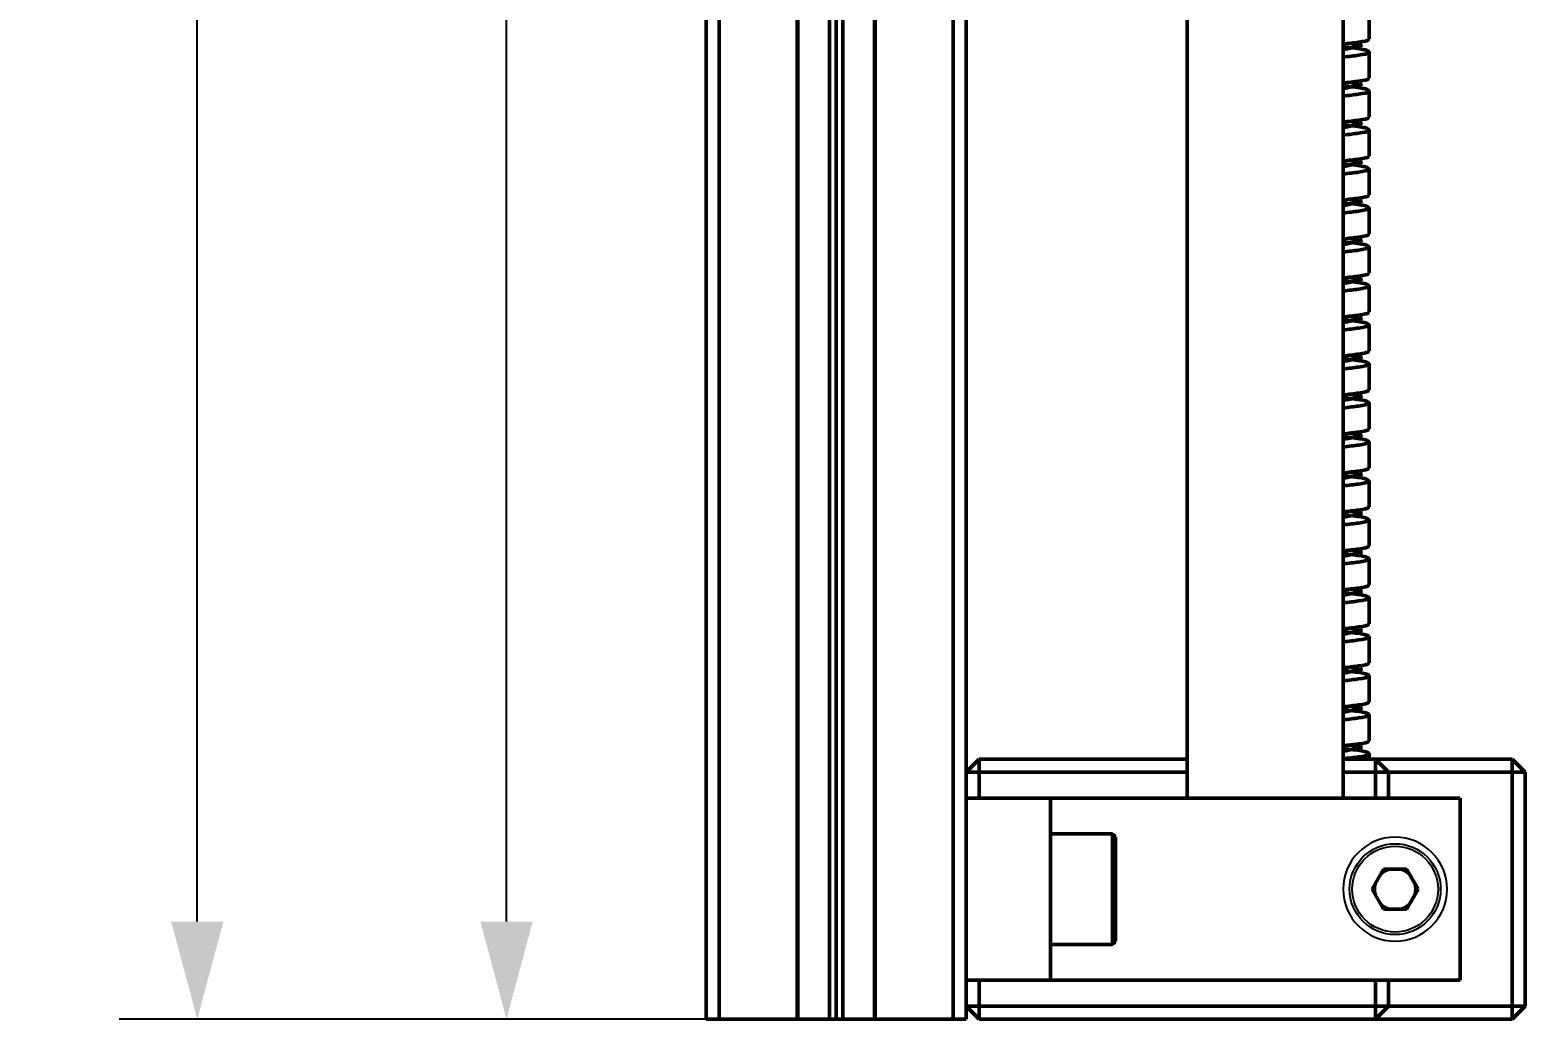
# Model space of a CAD drawing. Header units: millimetres. Extents: x 55 to 11032, y -227 to 3957.
# Drawn here: x 999.6 to 1114.6, y 1942 to 2018.2 of the extents above; entities that cross this region are included whole.
import ezdxf

# ---------------------------------------------------------------- set-up
doc = ezdxf.new("R2010")
doc.units = ezdxf.units.MM
doc.header["$LTSCALE"] = 0.7
doc.header["$PDMODE"] = 35
doc.header["$PDSIZE"] = -4
doc.layers.get('0').update_dxf_attribs({"color": 255})
doc.layers.add('CON', color=7, linetype='Continuous', lineweight=50)
doc.layers.add('DIM', color=94, linetype='Continuous', lineweight=25)
doc.styles.add('TCVN-7284', font='tcvn+7284-2003r.ttf')
doc.dimstyles.new('TCVN_ISO-25_RadiusDia', dxfattribs={"dimtxt": 2.5, "dimasz": 2.5, "dimexe": 2, "dimexo": 0, "dimgap": 1, "dimtad": 1, "dimtoh": 1, "dimtxsty": 'TCVN-7284', "dimblk": 'Arrow', "dimcen": 0, "dimclrd": 256, "dimclre": 256, "dimclrt": 256, "dimadec": 0, "dimazin": 0, "dimtfac": 1, "dimtofl": 0, "dimtmove": 1, "dimatfit": 0, "dimldrblk": 'Arrow', "dimfxl": 1, "dimlwd": -1, "dimlwe": -1, "dimarcsym": 0})

# ---------------------------------------------------------------- blocks, each defined once
blk = doc.blocks.new('Arrow')
at = {"layer": 'DIM'}
blk.add_solid([(-1, 0.268), (-1, -0.268), (0, 0)], dxfattribs=at)
blk = doc.blocks.new('*D711')
at = {"layer": 'Defpoints', "color": 0, "ltscale": 0.2, "transparency": 16777216}
for p in [(1036.27, 2342.03), (1051.63, 2342.03), (1051.63, 1942.03)]:
    blk.add_point(p, dxfattribs=at)
at = {"layer": 'DIM', "linetype": 'ByBlock', "ltscale": 0.2, "transparency": 16777216}
for p, q in [((1051.63, 2342.03), (1030.27, 2342.03)), ((1036.27, 1949.53), (1036.27, 2334.53)), ((1051.63, 1942.03), (1030.27, 1942.03))]:
    blk.add_line(p, q, dxfattribs=at)
at = {"layer": 'DIM', "ltscale": 0.2, "transparency": 16777216, "xscale": 7.500000000000133, "yscale": 7.500000000000133, "zscale": 7.500000000000133}
for p, rotation in [((1036.27, 2342.03), 90), ((1036.27, 1942.03), 270)]:
    blk.add_blockref('Arrow', p, dxfattribs=dict(at, rotation=rotation))
at = {"layer": 'DIM', "ltscale": 0.2, "transparency": 16777216, "insert": (1029.52, 2142.03), "char_height": 7.5, "attachment_point": 5, "rotation": 90, "style": 'TCVN-7284', "bg_fill": 3, "box_fill_scale": 1.1, "bg_fill_color": 256, "bg_fill_true_color": 13158600, "bg_fill_transparency": 0}
blk.add_mtext('400', dxfattribs=at)
blk = doc.blocks.new('*D712')
at = {"layer": 'Defpoints', "color": 0, "ltscale": 0.2, "transparency": 16777216}
for p in [(1012.48, 2342.03), (1051.63, 2342.03), (1051.63, 1942.03)]:
    blk.add_point(p, dxfattribs=at)
at = {"layer": 'DIM', "linetype": 'ByBlock', "ltscale": 0.2, "transparency": 16777216}
for p, q in [((1051.63, 2342.03), (1006.48, 2342.03)), ((1012.48, 1949.53), (1012.48, 2334.53)), ((1051.63, 1942.03), (1006.48, 1942.03))]:
    blk.add_line(p, q, dxfattribs=at)
at = {"layer": 'DIM', "ltscale": 0.2, "transparency": 16777216, "xscale": 7.500000000000133, "yscale": 7.500000000000133, "zscale": 7.500000000000133}
for p, rotation in [((1012.48, 2342.03), 90), ((1012.48, 1942.03), 270)]:
    blk.add_blockref('Arrow', p, dxfattribs=dict(at, rotation=rotation))
at = {"layer": 'DIM', "ltscale": 0.2, "transparency": 16777216, "insert": (1004.98, 2142.03), "char_height": 7.5, "attachment_point": 5, "rotation": 90, "style": 'TCVN-7284', "bg_fill": 3, "box_fill_scale": 1.1, "bg_fill_color": 256, "bg_fill_true_color": 13158600, "bg_fill_transparency": 0}
blk.add_mtext('400±0,5', dxfattribs=at)

msp = doc.modelspace()

# ---------------------------------------------------------------- linework, layer by layer
at = {"color": 7, "linetype": 'Continuous', "lineweight": 25}
for radius in [3.5, 3.3]:
    msp.add_circle((1104.629, 1952.032), radius, dxfattribs=at)
for centre, radius, start, end in [((1082.879, 1956.032), 0.25, 0, 90), ((1104.629, 1952.032), 4, 90, 270), ((1104.629, 1952.032), 4, 270, 90), ((1104.629, 1952.032), 1.535, 90, 150), ((1104.629, 1952.032), 1.535, 30, 90), ((1104.629, 1952.032), 1.535, 150, 210), ((1104.629, 1952.032), 1.535, 330, 30), ((1104.629, 1952.032), 1.536, 210, 270), ((1104.629, 1952.032), 1.536, 270, 330), ((1082.879, 1948.032), 0.25, 270, 0)]:
    msp.add_arc(centre, radius, start, end, dxfattribs=at)
at = {"layer": 'CON', "color": 7, "linetype": 'Continuous'}
for p, q in [((1051.629, 2342.032), (1051.629, 1942.032)), ((1052.629, 2342.032), (1052.629, 1942.032)), ((1058.629, 2342.032), (1058.629, 1942.032)), ((1058.69, 2342.032), (1058.69, 1942.032)), ((1061.109, 2342.032), (1061.109, 1942.032)), ((1061.629, 2342.032), (1061.629, 1942.032)), ((1062.148, 2342.032), (1062.148, 1942.032)), ((1064.568, 2342.032), (1064.568, 1942.032)), ((1064.629, 2342.032), (1064.629, 1942.032)), ((1070.629, 2342.032), (1070.629, 1942.032)), ((1071.629, 2342.032), (1071.629, 1942.032)), ((1088.629, 2125.853), (1088.629, 1959.032)), ((1100.629, 1959.032), (1100.629, 2125.853)), ((1102.629, 2017.457), (1102.629, 2019.457)), ((1102.027, 2016.954), (1102.128, 2016.993)), ((1102.629, 2014.457), (1102.629, 2016.457)), ((1102.027, 2013.954), (1102.128, 2013.993)), ((1102.629, 2011.457), (1102.629, 2013.457)), ((1102.027, 2010.954), (1102.128, 2010.993)), ((1102.629, 2008.457), (1102.629, 2010.457)), ((1102.027, 2007.954), (1102.128, 2007.993)), ((1102.629, 2005.457), (1102.629, 2007.457)), ((1102.027, 2004.954), (1102.128, 2004.993)), ((1102.629, 2002.457), (1102.629, 2004.457)), ((1102.027, 2001.954), (1102.128, 2001.993)), ((1102.629, 1999.457), (1102.629, 2001.457)), ((1102.027, 1998.954), (1102.128, 1998.993)), ((1102.629, 1996.457), (1102.629, 1998.457)), ((1102.027, 1995.954), (1102.128, 1995.993)), ((1102.629, 1993.457), (1102.629, 1995.457)), ((1102.027, 1992.954), (1102.128, 1992.993)), ((1102.629, 1990.457), (1102.629, 1992.457)), ((1102.027, 1989.954), (1102.128, 1989.993)), ((1102.629, 1987.457), (1102.629, 1989.457)), ((1102.027, 1986.954), (1102.128, 1986.993)), ((1102.629, 1984.457), (1102.629, 1986.457)), ((1102.027, 1983.954), (1102.128, 1983.993)), ((1102.629, 1981.457), (1102.629, 1983.457)), ((1102.027, 1980.954), (1102.128, 1980.993)), ((1102.629, 1978.457), (1102.629, 1980.457)), ((1102.027, 1977.954), (1102.128, 1977.993)), ((1102.629, 1975.457), (1102.629, 1977.457)), ((1102.027, 1974.954), (1102.128, 1974.993)), ((1102.629, 1972.457), (1102.629, 1974.457)), ((1102.027, 1971.954), (1102.128, 1971.993)), ((1102.629, 1969.457), (1102.629, 1971.457)), ((1102.027, 1968.954), (1102.128, 1968.993)), ((1102.629, 1966.457), (1102.629, 1968.457)), ((1102.027, 1965.954), (1102.128, 1965.993)), ((1102.629, 1963.457), (1102.629, 1965.457)), ((1102.027, 1962.954), (1102.128, 1962.993)), ((1102.629, 1962.032), (1102.629, 1962.457)), ((1072.629, 1962.032), (1071.629, 1961.032)), ((1072.629, 1961.032), (1072.629, 1962.032)), ((1072.629, 1962.032), (1088.629, 1962.032)), ((1100.629, 1962.032), (1103.129, 1962.032)), ((1103.129, 1961.032), (1103.129, 1962.032)), ((1104.129, 1961.032), (1103.129, 1962.032)), ((1103.129, 1962.032), (1113.629, 1962.032)), ((1113.629, 1961.032), (1113.629, 1962.032)), ((1114.629, 1961.032), (1113.629, 1962.032)), ((1072.629, 1961.032), (1071.629, 1961.032)), ((1072.629, 1961.032), (1072.629, 1959.032)), ((1088.629, 1961.032), (1072.629, 1961.032)), ((1103.129, 1961.032), (1100.629, 1961.032)), ((1103.129, 1959.032), (1103.129, 1961.032)), ((1103.129, 1961.032), (1104.129, 1961.032)), ((1104.129, 1961.032), (1104.129, 1959.032)), ((1113.629, 1961.032), (1104.129, 1961.032)), ((1113.629, 1943.032), (1113.629, 1961.032)), ((1113.629, 1961.032), (1114.629, 1961.032)), ((1114.629, 1961.032), (1114.629, 1943.032)), ((1078.129, 1959.032), (1071.629, 1959.032)), ((1078.129, 1959.032), (1078.129, 1945.032)), ((1109.629, 1959.032), (1078.129, 1959.032)), ((1109.629, 1959.032), (1109.629, 1945.032)), ((1082.879, 1956.282), (1078.129, 1956.282)), ((1083.129, 1956.032), (1083.129, 1948.032)), ((1102.856, 1952.032), (1103.742, 1953.567)), ((1105.515, 1953.567), (1103.742, 1953.567)), ((1106.402, 1952.032), (1105.515, 1953.567)), ((1103.742, 1950.496), (1102.856, 1952.032)), ((1106.402, 1952.032), (1105.515, 1950.496)), ((1103.742, 1950.496), (1105.515, 1950.496)), ((1078.129, 1947.782), (1082.879, 1947.782)), ((1078.129, 1945.032), (1071.629, 1945.032)), ((1072.629, 1945.032), (1072.629, 1943.032)), ((1109.629, 1945.032), (1078.129, 1945.032)), ((1103.129, 1943.032), (1103.129, 1945.032)), ((1104.129, 1945.032), (1104.129, 1943.032)), ((1071.629, 1943.032), (1072.629, 1943.032)), ((1071.629, 1943.032), (1072.629, 1942.032)), ((1072.629, 1942.032), (1072.629, 1943.032)), ((1072.629, 1943.032), (1103.129, 1943.032)), ((1103.129, 1942.032), (1103.129, 1943.032)), ((1104.129, 1943.032), (1103.129, 1943.032)), ((1103.129, 1942.032), (1104.129, 1943.032)), ((1104.129, 1943.032), (1113.629, 1943.032)), ((1113.629, 1942.032), (1113.629, 1943.032)), ((1114.629, 1943.032), (1113.629, 1943.032)), ((1113.629, 1942.032), (1114.629, 1943.032)), ((1052.629, 1942.032), (1051.629, 1942.032)), ((1058.629, 1942.032), (1052.629, 1942.032)), ((1058.69, 1942.032), (1058.629, 1942.032)), ((1061.109, 1942.032), (1058.69, 1942.032)), ((1061.629, 1942.032), (1061.109, 1942.032)), ((1062.148, 1942.032), (1061.629, 1942.032)), ((1064.568, 1942.032), (1062.148, 1942.032)), ((1064.629, 1942.032), (1064.568, 1942.032)), ((1070.629, 1942.032), (1064.629, 1942.032)), ((1071.629, 1942.032), (1070.629, 1942.032)), ((1103.129, 1942.032), (1072.629, 1942.032)), ((1113.629, 1942.032), (1103.129, 1942.032))]:
    msp.add_line(p, q, dxfattribs=at)
at = {"layer": 'CON', "color": 8, "linetype": 'Continuous'}
msp.add_line((1082.879, 1947.782), (1082.879, 1956.282), dxfattribs=at)
at = {"layer": 'CON', "color": 7, "linetype": 'Continuous'}
for points, knots in [([(1102.522, 2017.457), (1102.551, 2017.434), (1102.662, 2017.347), (1102.027, 2017.221), (1101.054, 2017.112), (1100.629, 2017.064)], [0, 0, 0, 0, 0.1627915, 0.6336861, 1, 1, 1, 1]), ([(1102.085, 2016.981), (1102.061, 2016.975), (1101.996, 2016.959), (1101.401, 2016.798), (1100.777, 2016.659), (1100.629, 2016.626)], [0, 0, 0, 0, 0.3039508, 0.8344392, 1, 1, 1, 1]), ([(1100.629, 2016.064), (1101.062, 2016.112), (1102.052, 2016.221), (1102.727, 2016.387), (1102.559, 2016.592), (1101.778, 2016.728), (1100.902, 2016.82), (1100.629, 2016.849)], [0, 0, 0, 0, 0.1835808, 0.419573, 0.66181, 0.8943932, 1, 1, 1, 1]), ([(1101.173, 2017.129), (1101.228, 2017.114), (1101.579, 2017.017), (1101.717, 2016.99), (1101.833, 2016.968)], [0, 0, 0, 0, 0.1568859, 1, 1, 1, 1]), ([(1102.522, 2014.457), (1102.551, 2014.434), (1102.662, 2014.347), (1102.027, 2014.221), (1101.054, 2014.112), (1100.629, 2014.064)], [0, 0, 0, 0, 0.1627915, 0.6336861, 1, 1, 1, 1]), ([(1101.173, 2014.129), (1101.228, 2014.114), (1101.579, 2014.017), (1101.717, 2013.99), (1101.833, 2013.968)], [0, 0, 0, 0, 0.1568859, 1, 1, 1, 1]), ([(1102.085, 2013.981), (1102.061, 2013.975), (1101.996, 2013.959), (1101.401, 2013.798), (1100.777, 2013.659), (1100.629, 2013.626)], [0, 0, 0, 0, 0.3039508, 0.8344392, 1, 1, 1, 1]), ([(1100.629, 2013.064), (1101.062, 2013.112), (1102.052, 2013.221), (1102.727, 2013.387), (1102.559, 2013.592), (1101.778, 2013.728), (1100.902, 2013.82), (1100.629, 2013.849)], [0, 0, 0, 0, 0.1835808, 0.419573, 0.66181, 0.8943932, 1, 1, 1, 1]), ([(1102.522, 2011.457), (1102.551, 2011.434), (1102.662, 2011.347), (1102.027, 2011.221), (1101.054, 2011.112), (1100.629, 2011.064)], [0, 0, 0, 0, 0.1627915, 0.6336861, 1, 1, 1, 1]), ([(1102.085, 2010.981), (1102.061, 2010.975), (1101.996, 2010.959), (1101.401, 2010.798), (1100.777, 2010.659), (1100.629, 2010.626)], [0, 0, 0, 0, 0.3039508, 0.8344392, 1, 1, 1, 1]), ([(1100.629, 2010.064), (1101.062, 2010.112), (1102.052, 2010.221), (1102.727, 2010.387), (1102.559, 2010.592), (1101.778, 2010.728), (1100.902, 2010.82), (1100.629, 2010.849)], [0, 0, 0, 0, 0.1835808, 0.419573, 0.66181, 0.8943932, 1, 1, 1, 1]), ([(1101.173, 2011.129), (1101.228, 2011.114), (1101.579, 2011.017), (1101.717, 2010.99), (1101.833, 2010.968)], [0, 0, 0, 0, 0.15688589, 1, 1, 1, 1]), ([(1102.522, 2008.457), (1102.551, 2008.434), (1102.662, 2008.347), (1102.027, 2008.221), (1101.054, 2008.112), (1100.629, 2008.064)], [0, 0, 0, 0, 0.1627915, 0.6336861, 1, 1, 1, 1]), ([(1102.085, 2007.981), (1102.061, 2007.975), (1101.996, 2007.959), (1101.401, 2007.798), (1100.777, 2007.659), (1100.629, 2007.626)], [0, 0, 0, 0, 0.3039508, 0.8344392, 1, 1, 1, 1]), ([(1100.629, 2007.064), (1101.062, 2007.112), (1102.052, 2007.221), (1102.727, 2007.387), (1102.559, 2007.592), (1101.778, 2007.728), (1100.902, 2007.82), (1100.629, 2007.849)], [0, 0, 0, 0, 0.1835808, 0.419573, 0.66181, 0.8943932, 1, 1, 1, 1]), ([(1101.173, 2008.129), (1101.228, 2008.114), (1101.579, 2008.017), (1101.717, 2007.99), (1101.833, 2007.968)], [0, 0, 0, 0, 0.15688589, 1, 1, 1, 1]), ([(1102.522, 2005.457), (1102.551, 2005.434), (1102.662, 2005.347), (1102.027, 2005.221), (1101.054, 2005.112), (1100.629, 2005.064)], [0, 0, 0, 0, 0.1627915, 0.6336861, 1, 1, 1, 1]), ([(1102.085, 2004.981), (1102.061, 2004.975), (1101.996, 2004.959), (1101.401, 2004.798), (1100.777, 2004.659), (1100.629, 2004.626)], [0, 0, 0, 0, 0.3039508, 0.8344392, 1, 1, 1, 1]), ([(1101.173, 2005.129), (1101.228, 2005.114), (1101.579, 2005.017), (1101.717, 2004.99), (1101.833, 2004.968)], [0, 0, 0, 0, 0.1568859, 1, 1, 1, 1]), ([(1100.629, 2004.064), (1101.062, 2004.112), (1102.052, 2004.221), (1102.727, 2004.387), (1102.559, 2004.592), (1101.778, 2004.728), (1100.902, 2004.82), (1100.629, 2004.849)], [0, 0, 0, 0, 0.1835808, 0.419573, 0.66181, 0.8943932, 1, 1, 1, 1]), ([(1102.522, 2002.457), (1102.551, 2002.434), (1102.662, 2002.347), (1102.027, 2002.221), (1101.054, 2002.112), (1100.629, 2002.064)], [0, 0, 0, 0, 0.1627915, 0.6336861, 1, 1, 1, 1]), ([(1102.085, 2001.981), (1102.061, 2001.975), (1101.996, 2001.959), (1101.401, 2001.798), (1100.777, 2001.659), (1100.629, 2001.626)], [0, 0, 0, 0, 0.3039508, 0.8344392, 1, 1, 1, 1]), ([(1100.629, 2001.064), (1101.062, 2001.112), (1102.052, 2001.221), (1102.727, 2001.387), (1102.559, 2001.592), (1101.778, 2001.728), (1100.902, 2001.82), (1100.629, 2001.849)], [0, 0, 0, 0, 0.1835808, 0.419573, 0.66181, 0.8943932, 1, 1, 1, 1]), ([(1101.173, 2002.129), (1101.228, 2002.114), (1101.579, 2002.017), (1101.717, 2001.99), (1101.833, 2001.968)], [0, 0, 0, 0, 0.1568859, 1, 1, 1, 1]), ([(1102.522, 1999.457), (1102.551, 1999.434), (1102.662, 1999.347), (1102.027, 1999.221), (1101.054, 1999.112), (1100.629, 1999.064)], [0, 0, 0, 0, 0.1627915, 0.6336861, 1, 1, 1, 1]), ([(1102.085, 1998.981), (1102.061, 1998.975), (1101.996, 1998.959), (1101.401, 1998.798), (1100.777, 1998.659), (1100.629, 1998.626)], [0, 0, 0, 0, 0.3039508, 0.8344392, 1, 1, 1, 1]), ([(1100.629, 1998.064), (1101.062, 1998.112), (1102.052, 1998.221), (1102.727, 1998.387), (1102.559, 1998.592), (1101.778, 1998.728), (1100.902, 1998.82), (1100.629, 1998.849)], [0, 0, 0, 0, 0.1835808, 0.419573, 0.66181, 0.8943932, 1, 1, 1, 1]), ([(1101.173, 1999.129), (1101.228, 1999.114), (1101.579, 1999.017), (1101.717, 1998.99), (1101.833, 1998.968)], [0, 0, 0, 0, 0.15688589, 1, 1, 1, 1]), ([(1102.522, 1996.457), (1102.551, 1996.434), (1102.662, 1996.347), (1102.027, 1996.221), (1101.054, 1996.112), (1100.629, 1996.064)], [0, 0, 0, 0, 0.1627915, 0.6336861, 1, 1, 1, 1]), ([(1102.085, 1995.981), (1102.061, 1995.975), (1101.996, 1995.959), (1101.401, 1995.798), (1100.777, 1995.659), (1100.629, 1995.626)], [0, 0, 0, 0, 0.3039508, 0.8344392, 1, 1, 1, 1]), ([(1100.629, 1995.064), (1101.062, 1995.112), (1102.052, 1995.221), (1102.727, 1995.387), (1102.559, 1995.592), (1101.778, 1995.728), (1100.902, 1995.82), (1100.629, 1995.849)], [0, 0, 0, 0, 0.1835808, 0.419573, 0.66181, 0.8943932, 1, 1, 1, 1]), ([(1101.173, 1996.129), (1101.228, 1996.114), (1101.579, 1996.017), (1101.717, 1995.99), (1101.833, 1995.968)], [0, 0, 0, 0, 0.1568859, 1, 1, 1, 1]), ([(1102.522, 1993.457), (1102.551, 1993.434), (1102.662, 1993.347), (1102.027, 1993.221), (1101.054, 1993.112), (1100.629, 1993.064)], [0, 0, 0, 0, 0.1627915, 0.6336861, 1, 1, 1, 1]), ([(1102.085, 1992.981), (1102.061, 1992.975), (1101.996, 1992.959), (1101.401, 1992.798), (1100.777, 1992.659), (1100.629, 1992.626)], [0, 0, 0, 0, 0.3039508, 0.8344392, 1, 1, 1, 1]), ([(1100.629, 1992.064), (1101.062, 1992.112), (1102.052, 1992.221), (1102.727, 1992.387), (1102.559, 1992.592), (1101.778, 1992.728), (1100.902, 1992.82), (1100.629, 1992.849)], [0, 0, 0, 0, 0.1835808, 0.419573, 0.66181, 0.8943932, 1, 1, 1, 1]), ([(1101.173, 1993.129), (1101.228, 1993.114), (1101.579, 1993.017), (1101.717, 1992.99), (1101.833, 1992.968)], [0, 0, 0, 0, 0.1568859, 1, 1, 1, 1]), ([(1102.522, 1990.457), (1102.551, 1990.434), (1102.662, 1990.347), (1102.027, 1990.221), (1101.054, 1990.112), (1100.629, 1990.064)], [0, 0, 0, 0, 0.1627915, 0.6336861, 1, 1, 1, 1]), ([(1102.085, 1989.981), (1102.061, 1989.975), (1101.996, 1989.959), (1101.401, 1989.798), (1100.777, 1989.659), (1100.629, 1989.626)], [0, 0, 0, 0, 0.3039508, 0.8344392, 1, 1, 1, 1]), ([(1101.173, 1990.129), (1101.228, 1990.114), (1101.579, 1990.017), (1101.717, 1989.99), (1101.833, 1989.968)], [0, 0, 0, 0, 0.1568859, 1, 1, 1, 1]), ([(1100.629, 1989.064), (1101.062, 1989.112), (1102.052, 1989.221), (1102.727, 1989.387), (1102.559, 1989.592), (1101.778, 1989.728), (1100.902, 1989.82), (1100.629, 1989.849)], [0, 0, 0, 0, 0.1835808, 0.419573, 0.66181, 0.8943932, 1, 1, 1, 1]), ([(1102.522, 1987.457), (1102.551, 1987.434), (1102.662, 1987.347), (1102.027, 1987.221), (1101.054, 1987.112), (1100.629, 1987.064)], [0, 0, 0, 0, 0.1627915, 0.6336861, 1, 1, 1, 1]), ([(1102.085, 1986.981), (1102.061, 1986.975), (1101.996, 1986.959), (1101.401, 1986.798), (1100.777, 1986.659), (1100.629, 1986.626)], [0, 0, 0, 0, 0.3039508, 0.8344392, 1, 1, 1, 1]), ([(1100.629, 1986.064), (1101.062, 1986.112), (1102.052, 1986.221), (1102.727, 1986.387), (1102.559, 1986.592), (1101.778, 1986.728), (1100.902, 1986.82), (1100.629, 1986.849)], [0, 0, 0, 0, 0.1835808, 0.419573, 0.66181, 0.8943932, 1, 1, 1, 1]), ([(1101.173, 1987.129), (1101.228, 1987.114), (1101.579, 1987.017), (1101.717, 1986.99), (1101.833, 1986.968)], [0, 0, 0, 0, 0.1568859, 1, 1, 1, 1]), ([(1102.522, 1984.457), (1102.551, 1984.434), (1102.662, 1984.347), (1102.027, 1984.221), (1101.054, 1984.112), (1100.629, 1984.064)], [0, 0, 0, 0, 0.1627915, 0.6336861, 1, 1, 1, 1]), ([(1102.085, 1983.981), (1102.061, 1983.975), (1101.996, 1983.959), (1101.401, 1983.798), (1100.777, 1983.659), (1100.629, 1983.626)], [0, 0, 0, 0, 0.30395075, 0.83443922, 1, 1, 1, 1]), ([(1100.629, 1983.064), (1101.062, 1983.112), (1102.052, 1983.221), (1102.727, 1983.387), (1102.559, 1983.592), (1101.778, 1983.728), (1100.902, 1983.82), (1100.629, 1983.849)], [0, 0, 0, 0, 0.1835808, 0.419573, 0.66181, 0.8943932, 1, 1, 1, 1]), ([(1101.173, 1984.129), (1101.228, 1984.114), (1101.579, 1984.017), (1101.717, 1983.99), (1101.833, 1983.968)], [0, 0, 0, 0, 0.1568859, 1, 1, 1, 1]), ([(1102.522, 1981.457), (1102.551, 1981.434), (1102.662, 1981.347), (1102.027, 1981.221), (1101.054, 1981.112), (1100.629, 1981.064)], [0, 0, 0, 0, 0.1627915, 0.6336861, 1, 1, 1, 1]), ([(1102.085, 1980.981), (1102.061, 1980.975), (1101.996, 1980.959), (1101.401, 1980.798), (1100.777, 1980.659), (1100.629, 1980.626)], [0, 0, 0, 0, 0.3039508, 0.8344392, 1, 1, 1, 1]), ([(1100.629, 1980.064), (1101.062, 1980.112), (1102.052, 1980.221), (1102.727, 1980.387), (1102.559, 1980.592), (1101.778, 1980.728), (1100.902, 1980.82), (1100.629, 1980.849)], [0, 0, 0, 0, 0.1835808, 0.419573, 0.66181, 0.8943932, 1, 1, 1, 1]), ([(1101.173, 1981.129), (1101.228, 1981.114), (1101.579, 1981.017), (1101.717, 1980.99), (1101.833, 1980.968)], [0, 0, 0, 0, 0.1568859, 1, 1, 1, 1]), ([(1102.522, 1978.457), (1102.551, 1978.434), (1102.662, 1978.347), (1102.027, 1978.221), (1101.054, 1978.112), (1100.629, 1978.064)], [0, 0, 0, 0, 0.1627915, 0.6336861, 1, 1, 1, 1]), ([(1102.085, 1977.981), (1102.061, 1977.975), (1101.996, 1977.959), (1101.401, 1977.798), (1100.777, 1977.659), (1100.629, 1977.626)], [0, 0, 0, 0, 0.30395075, 0.83443922, 1, 1, 1, 1]), ([(1100.629, 1977.064), (1101.062, 1977.112), (1102.052, 1977.221), (1102.727, 1977.387), (1102.559, 1977.592), (1101.778, 1977.728), (1100.902, 1977.82), (1100.629, 1977.849)], [0, 0, 0, 0, 0.1835808, 0.419573, 0.66181, 0.8943932, 1, 1, 1, 1]), ([(1101.173, 1978.129), (1101.228, 1978.114), (1101.579, 1978.017), (1101.717, 1977.99), (1101.833, 1977.968)], [0, 0, 0, 0, 0.15688589, 1, 1, 1, 1]), ([(1102.522, 1975.457), (1102.551, 1975.434), (1102.662, 1975.347), (1102.027, 1975.221), (1101.054, 1975.112), (1100.629, 1975.064)], [0, 0, 0, 0, 0.1627915, 0.6336861, 1, 1, 1, 1]), ([(1101.173, 1975.129), (1101.228, 1975.114), (1101.579, 1975.017), (1101.717, 1974.99), (1101.833, 1974.968)], [0, 0, 0, 0, 0.1568859, 1, 1, 1, 1]), ([(1102.085, 1974.981), (1102.061, 1974.975), (1101.996, 1974.959), (1101.401, 1974.798), (1100.777, 1974.659), (1100.629, 1974.626)], [0, 0, 0, 0, 0.3039508, 0.8344392, 1, 1, 1, 1]), ([(1100.629, 1974.064), (1101.062, 1974.112), (1102.052, 1974.221), (1102.727, 1974.387), (1102.559, 1974.592), (1101.778, 1974.728), (1100.902, 1974.82), (1100.629, 1974.849)], [0, 0, 0, 0, 0.1835808, 0.419573, 0.66181, 0.8943932, 1, 1, 1, 1]), ([(1102.522, 1972.457), (1102.551, 1972.434), (1102.662, 1972.347), (1102.027, 1972.221), (1101.054, 1972.112), (1100.629, 1972.064)], [0, 0, 0, 0, 0.1627915, 0.6336861, 1, 1, 1, 1]), ([(1102.085, 1971.981), (1102.061, 1971.975), (1101.996, 1971.959), (1101.401, 1971.798), (1100.777, 1971.659), (1100.629, 1971.626)], [0, 0, 0, 0, 0.3039508, 0.8344392, 1, 1, 1, 1]), ([(1100.629, 1971.064), (1101.062, 1971.112), (1102.052, 1971.221), (1102.727, 1971.387), (1102.559, 1971.592), (1101.778, 1971.728), (1100.902, 1971.82), (1100.629, 1971.849)], [0, 0, 0, 0, 0.1835808, 0.419573, 0.66181, 0.8943932, 1, 1, 1, 1]), ([(1101.173, 1972.129), (1101.228, 1972.114), (1101.579, 1972.017), (1101.717, 1971.99), (1101.833, 1971.968)], [0, 0, 0, 0, 0.1568859, 1, 1, 1, 1]), ([(1102.522, 1969.457), (1102.551, 1969.434), (1102.662, 1969.347), (1102.027, 1969.221), (1101.054, 1969.112), (1100.629, 1969.064)], [0, 0, 0, 0, 0.1627915, 0.6336861, 1, 1, 1, 1]), ([(1102.085, 1968.981), (1102.061, 1968.975), (1101.996, 1968.959), (1101.401, 1968.798), (1100.777, 1968.659), (1100.629, 1968.626)], [0, 0, 0, 0, 0.3039508, 0.8344392, 1, 1, 1, 1]), ([(1100.629, 1968.064), (1101.062, 1968.112), (1102.052, 1968.221), (1102.727, 1968.387), (1102.559, 1968.592), (1101.778, 1968.728), (1100.902, 1968.82), (1100.629, 1968.849)], [0, 0, 0, 0, 0.1835808, 0.419573, 0.66181, 0.8943932, 1, 1, 1, 1]), ([(1101.173, 1969.129), (1101.228, 1969.114), (1101.579, 1969.017), (1101.717, 1968.99), (1101.833, 1968.968)], [0, 0, 0, 0, 0.1568859, 1, 1, 1, 1]), ([(1102.522, 1966.457), (1102.551, 1966.434), (1102.662, 1966.347), (1102.027, 1966.221), (1101.054, 1966.112), (1100.629, 1966.064)], [0, 0, 0, 0, 0.1627915, 0.6336861, 1, 1, 1, 1]), ([(1102.085, 1965.981), (1102.061, 1965.975), (1101.996, 1965.959), (1101.401, 1965.798), (1100.777, 1965.659), (1100.629, 1965.626)], [0, 0, 0, 0, 0.3039508, 0.8344392, 1, 1, 1, 1]), ([(1100.629, 1965.064), (1101.062, 1965.112), (1102.052, 1965.221), (1102.727, 1965.387), (1102.559, 1965.592), (1101.778, 1965.728), (1100.902, 1965.82), (1100.629, 1965.849)], [0, 0, 0, 0, 0.1835808, 0.419573, 0.66181, 0.8943932, 1, 1, 1, 1]), ([(1101.173, 1966.129), (1101.228, 1966.114), (1101.579, 1966.017), (1101.717, 1965.99), (1101.833, 1965.968)], [0, 0, 0, 0, 0.1568859, 1, 1, 1, 1]), ([(1102.522, 1963.457), (1102.551, 1963.434), (1102.662, 1963.347), (1102.027, 1963.221), (1101.054, 1963.112), (1100.629, 1963.064)], [0, 0, 0, 0, 0.1627915, 0.6336861, 1, 1, 1, 1]), ([(1102.085, 1962.981), (1102.061, 1962.975), (1101.996, 1962.959), (1101.401, 1962.798), (1100.777, 1962.659), (1100.629, 1962.626)], [0, 0, 0, 0, 0.3039508, 0.8344392, 1, 1, 1, 1]), ([(1100.629, 1962.064), (1101.062, 1962.112), (1102.052, 1962.221), (1102.727, 1962.387), (1102.559, 1962.592), (1101.778, 1962.728), (1100.902, 1962.82), (1100.629, 1962.849)], [0, 0, 0, 0, 0.1835808, 0.419573, 0.66181, 0.8943932, 1, 1, 1, 1]), ([(1101.173, 1963.129), (1101.228, 1963.114), (1101.662, 1962.994), (1101.83, 1962.962), (1101.977, 1962.935)], [0, 0, 0, 0, 0.1261746, 1, 1, 1, 1])]:
    msp.add_open_spline(points, degree=3, knots=knots, dxfattribs=at)

# ---------------------------------------------------------------- next in the draw order: dimensions: what is measured, and where the dimension line sits
at = {"layer": 'DIM', "ltscale": 0.2}
dim = msp.add_linear_dim(base=(1036.274, 2342.032), p1=(1051.629, 1942.032), p2=(1051.629, 2342.032), angle=90, dimstyle='TCVN_ISO-25_RadiusDia', override={"dimscale": 3, "dimtfill": 1, "dimarcsym": 1}, dxfattribs=at)
dim.commit()
dim.dimension.update_dxf_attribs({"geometry": '*D711', "text_midpoint": (1029.524, 2142.032)})

# ---------------------------------------------------------------- next in the draw order: dimensions: what is measured, and where the dimension line sits
dim = msp.add_linear_dim(base=(1012.476, 2342.032), p1=(1051.629, 1942.032), p2=(1051.629, 2342.032), angle=90, dimstyle='TCVN_ISO-25_RadiusDia', override={"dimscale": 3, "dimtol": 1, "dimtp": 0.5, "dimtm": 0.5, "dimtfill": 1, "dimarcsym": 1}, dxfattribs=at)
dim.commit()
dim.dimension.update_dxf_attribs({"geometry": '*D712', "text_midpoint": (1004.976, 2142.032)})

doc.saveas('drawing.dxf')
